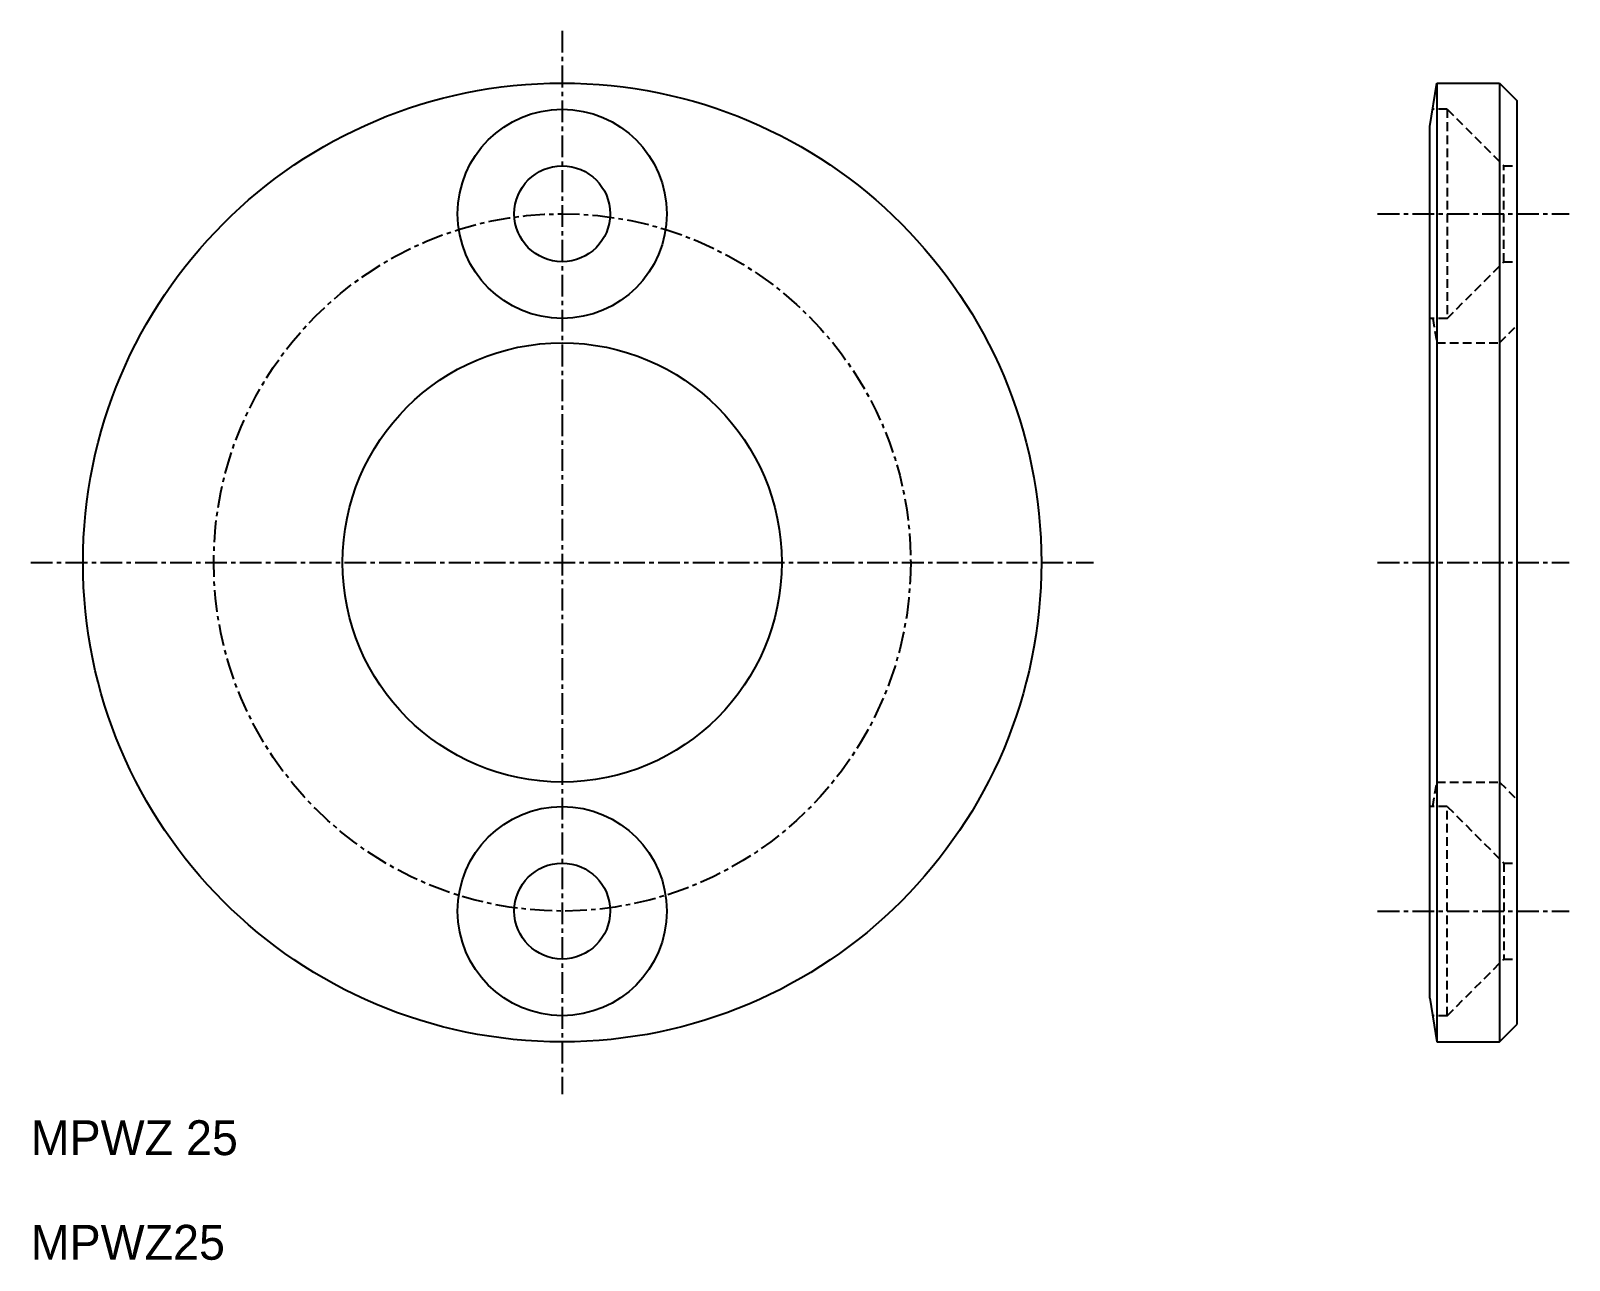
# Model space of a CAD drawing. Extents: x 10 to 98.3, y 10 to 80.5.
import ezdxf

# ---------------------------------------------------------------- set-up
doc = ezdxf.new("R2010")
doc.units = 0
doc.linetypes.add('CENTER', pattern=[2, 1.25, -0.25, 0.25, -0.25])
doc.linetypes.add('DASHED', pattern=[0.75, 0.5, -0.25])
doc.layers.get('0').update_dxf_attribs({"linetype": 'CONTINUOUS'})
doc.layers.add('CENTER', color=1, linetype='CENTER')

msp = doc.modelspace()

# ---------------------------------------------------------------- linework, layer by layer
at = {"color": 7, "linetype": 'CONTINUOUS'}
for p, q in [((90.294, 75), (90.694, 77.5)), ((90.694, 77.5), (90.694, 22.5)), ((90.694, 77.5), (94.294, 77.5)), ((94.294, 77.5), (94.294, 22.5)), ((94.294, 77.5), (95.294, 76.5)), ((95.294, 76.5), (95.294, 23.5)), ((90.294, 25), (90.294, 75)), ((90.294, 25), (90.694, 22.5)), ((90.294, 25), (90.694, 22.5)), ((94.294, 22.5), (95.294, 23.5)), ((90.694, 22.5), (94.294, 22.5))]:
    msp.add_line(p, q, dxfattribs=at)
at = {"color": 3, "linetype": 'DASHED'}
for p, q in [((91.294, 76), (90.454, 76)), ((91.294, 76), (91.294, 64)), ((91.294, 76), (94.544, 72.75)), ((94.544, 67.25), (94.544, 72.75)), ((94.544, 72.75), (95.294, 72.75)), ((91.294, 64), (94.544, 67.25)), ((94.544, 67.25), (95.294, 67.25)), ((91.294, 64), (90.294, 64)), ((90.47, 64), (90.694, 62.6)), ((94.294, 62.6), (95.294, 63.6)), ((90.694, 62.6), (90.694, 37.4)), ((90.694, 62.6), (94.294, 62.6)), ((94.294, 62.6), (94.294, 37.4)), ((90.47, 36), (90.694, 37.4)), ((90.694, 37.4), (94.294, 37.4)), ((94.294, 37.4), (95.294, 36.4)), ((91.294, 36), (90.294, 36)), ((91.294, 24), (91.294, 36)), ((91.294, 36), (94.544, 32.75)), ((94.544, 32.75), (94.544, 27.25)), ((94.544, 32.75), (95.294, 32.75)), ((91.294, 24), (94.544, 27.25)), ((94.544, 27.25), (95.294, 27.25)), ((91.294, 24), (90.454, 24))]:
    msp.add_line(p, q, dxfattribs=at)
at = {"color": 7, "linetype": 'CONTINUOUS'}
for centre, radius in [((40.5, 50), 27.5), ((40.5, 70), 6), ((40.5, 70), 2.75), ((40.5, 50), 12.6), ((40.5, 30), 6), ((40.5, 30), 2.75)]:
    msp.add_circle(centre, radius, dxfattribs=at)
at = {"layer": 'CENTER', "color": 1, "linetype": 'CENTER'}
for p, q in [((40.5, 80.5), (40.5, 19.5)), ((87.294, 70), (98.294, 70)), ((10, 50), (71, 50)), ((87.294, 50), (98.294, 50)), ((87.294, 30), (98.294, 30))]:
    msp.add_line(p, q, dxfattribs=at)
msp.add_circle((40.5, 50), 20, dxfattribs=at)

# ---------------------------------------------------------------- texts
at = {"color": 7, "linetype": 'CONTINUOUS'}
for s, p in [('MPWZ 25', (10, 16)), ('MPWZ25', (10, 10))]:
    msp.add_text(s, height=2, dxfattribs=at).set_placement(p)

doc.saveas('drawing.dxf')
